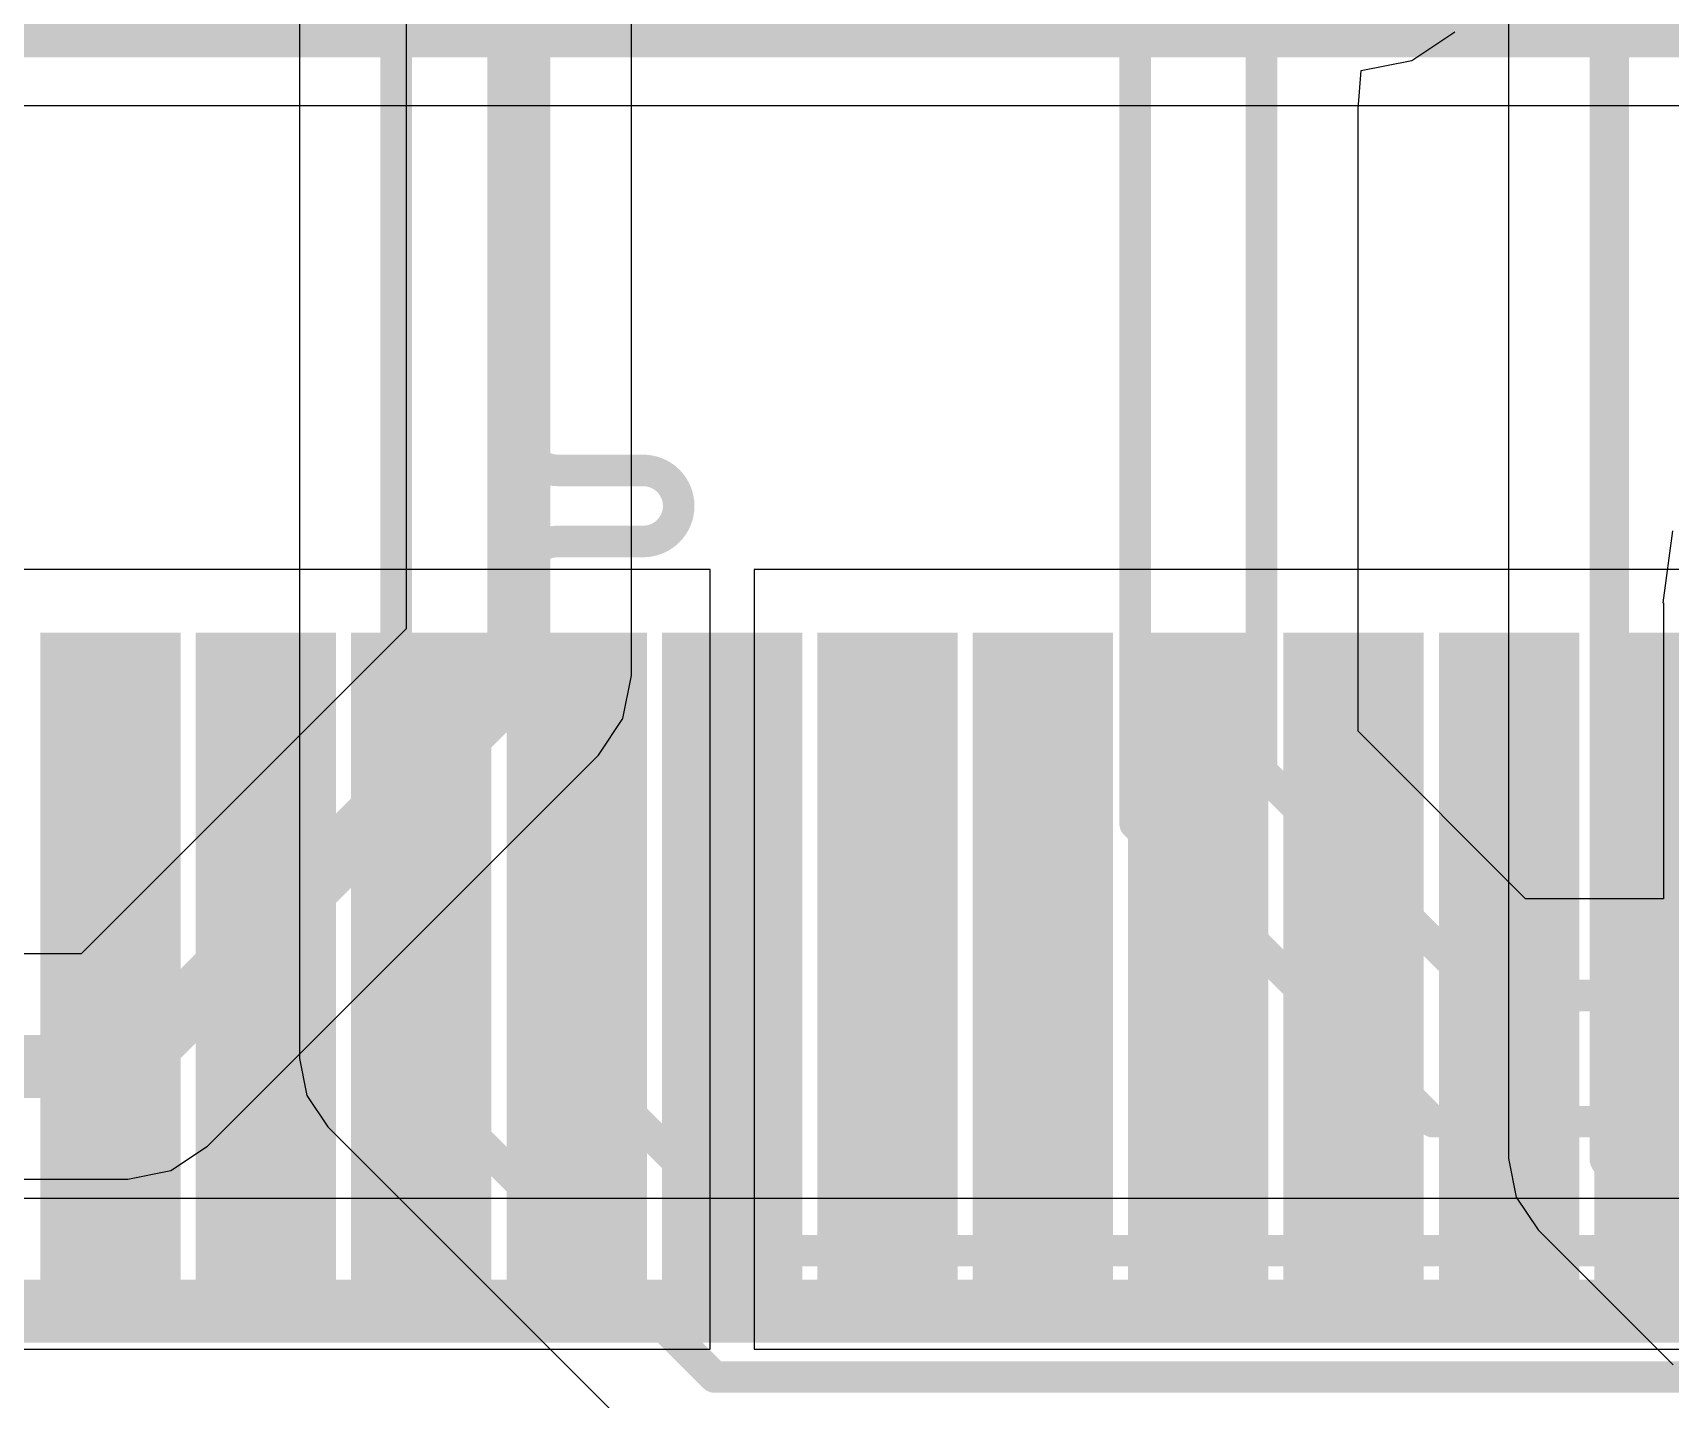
# Model space of a CAD drawing. Header units: inches. Extents: x 0 to 208, y 0 to 213.
# Drawn here: x 3.338 to 3.5454, y 2.7858 to 2.9589 of the extents above; entities that cross this region are included whole.
import ezdxf

# ---------------------------------------------------------------- set-up
doc = ezdxf.new("R2010")
doc.units = ezdxf.units.IN
doc.header["$MEASUREMENT"] = 0
for name, color, linetype in [('Bottom Layer', 5, 'Continuous'), ('L2_GND1', 16, 'Continuous'), ('L3_SIG1', 76, 'Continuous'), ('L5_GND2', 156, 'Continuous'), ('L6_SIG2', 130, 'Continuous'), ('L7_GND3', 216, 'Continuous'), ('Top Layer', 1, 'Continuous'), ('Top Paste', 8, 'Continuous'), ('Top Solder', 216, 'Continuous')]:
    doc.layers.add(name, color=color, linetype=linetype)

# ---------------------------------------------------------------- blocks, each defined once
blk = doc.blocks.new('AS0B826_S78B_7H_8')
at = {"layer": 'Top Layer'}
for points in [[(0.42618, 0.75319), (0.43996, 0.75319), (0.43996, 0.67445), (0.42618, 0.67445)], [(0.44587, 0.75319), (0.45965, 0.75319), (0.45965, 0.67445), (0.44587, 0.67445)], [(0.46555, 0.75319), (0.47933, 0.75319), (0.47933, 0.67445), (0.46555, 0.67445)], [(0.48524, 0.75319), (0.49902, 0.75319), (0.49902, 0.67445), (0.48524, 0.67445)], [(0.50492, 0.75319), (0.5187, 0.75319), (0.5187, 0.67445), (0.50492, 0.67445)], [(0.52461, 0.75319), (0.53839, 0.75319), (0.53839, 0.67445), (0.52461, 0.67445)], [(0.54429, 0.75319), (0.55807, 0.75319), (0.55807, 0.67445), (0.54429, 0.67445)], [(0.56398, 0.75319), (0.57776, 0.75319), (0.57776, 0.67445), (0.56398, 0.67445)], [(0.58366, 0.75319), (0.59744, 0.75319), (0.59744, 0.67445), (0.58366, 0.67445)], [(0.60335, 0.75319), (0.61713, 0.75319), (0.61713, 0.67445), (0.60335, 0.67445)], [(0.62303, 0.75319), (0.63681, 0.75319), (0.63681, 0.67445), (0.62303, 0.67445)]]:
    blk.add_hatch(color=1, dxfattribs=at).paths.add_polyline_path(points)
at = {"layer": 'Top Paste'}
for points in [[(0.42618, 0.75319), (0.43996, 0.75319), (0.43996, 0.67445), (0.42618, 0.67445)], [(0.44587, 0.75319), (0.45965, 0.75319), (0.45965, 0.67445), (0.44587, 0.67445)], [(0.46555, 0.75319), (0.47933, 0.75319), (0.47933, 0.67445), (0.46555, 0.67445)], [(0.48524, 0.75319), (0.49902, 0.75319), (0.49902, 0.67445), (0.48524, 0.67445)], [(0.50492, 0.75319), (0.5187, 0.75319), (0.5187, 0.67445), (0.50492, 0.67445)], [(0.52461, 0.75319), (0.53839, 0.75319), (0.53839, 0.67445), (0.52461, 0.67445)], [(0.54429, 0.75319), (0.55807, 0.75319), (0.55807, 0.67445), (0.54429, 0.67445)], [(0.56398, 0.75319), (0.57776, 0.75319), (0.57776, 0.67445), (0.56398, 0.67445)], [(0.58366, 0.75319), (0.59744, 0.75319), (0.59744, 0.67445), (0.58366, 0.67445)], [(0.60335, 0.75319), (0.61713, 0.75319), (0.61713, 0.67445), (0.60335, 0.67445)], [(0.62303, 0.75319), (0.63681, 0.75319), (0.63681, 0.67445), (0.62303, 0.67445)]]:
    blk.add_hatch(color=8, dxfattribs=at).paths.add_polyline_path(points)
at = {"layer": 'Top Solder'}
for points in [[(0.42418, 0.75519), (0.44196, 0.75519), (0.44196, 0.67245), (0.42418, 0.67245)], [(0.44387, 0.75519), (0.46165, 0.75519), (0.46165, 0.67245), (0.44387, 0.67245)], [(0.46355, 0.75519), (0.48133, 0.75519), (0.48133, 0.67245), (0.46355, 0.67245)], [(0.48324, 0.75519), (0.50102, 0.75519), (0.50102, 0.67245), (0.48324, 0.67245)], [(0.50292, 0.75519), (0.5207, 0.75519), (0.5207, 0.67245), (0.50292, 0.67245)], [(0.52261, 0.75519), (0.54039, 0.75519), (0.54039, 0.67245), (0.52261, 0.67245)], [(0.54229, 0.75519), (0.56007, 0.75519), (0.56007, 0.67245), (0.54229, 0.67245)], [(0.56198, 0.75519), (0.57976, 0.75519), (0.57976, 0.67245), (0.56198, 0.67245)], [(0.58166, 0.75519), (0.59944, 0.75519), (0.59944, 0.67245), (0.58166, 0.67245)], [(0.60135, 0.75519), (0.61913, 0.75519), (0.61913, 0.67245), (0.60135, 0.67245)], [(0.62103, 0.75519), (0.63881, 0.75519), (0.63881, 0.67245), (0.62103, 0.67245)]]:
    blk.add_hatch(color=216, dxfattribs=at).paths.add_polyline_path(points)

msp = doc.modelspace()

# ---------------------------------------------------------------- linework, layer by layer
at = {"layer": 'Bottom Layer'}
msp.add_lwpolyline([(2.58381, 2.95981, 0.008, 0.008, 0), (3.89081, 2.95981, 0.008, 0.008, 0)], format="xyseb", dxfattribs=at)
at = {"layer": 'L2_GND1'}
for p, q in [((3.37176, 2.99562), (3.37176, 2.85876)), ((3.51267, 2.95543), (3.51812, 2.95907)), ((3.50585, 2.9493), (3.50623, 2.95415)), ((3.50623, 2.95415), (3.51267, 2.95543)), ((3.50585, 2.87046), (3.50585, 2.9493)), ((3.54567, 2.89584), (3.54446, 2.88671)), ((3.54446, 2.88671), (3.54453, 2.88671)), ((3.54453, 2.88671), (3.54453, 2.84924)), ((3.52707, 2.84924), (3.50585, 2.87046)), ((3.37176, 2.85876), (3.37176, 2.829)), ((3.54453, 2.84924), (3.52707, 2.84924)), ((3.37176, 2.829), (3.3727, 2.82432)), ((3.3727, 2.82432), (3.37535, 2.82035)), ((3.37535, 2.82035), (3.41569, 2.78001))]:
    msp.add_line(p, q, dxfattribs=at)
for points in [[(3.4, 2.92719, 0.004, 0.004, 0), (3.4, 3.07285, 0.004, 0.004, 0)], [(3.47761, 2.85876, 0.004, 0.004, 0), (3.47761, 3.04585, 0.004, 0.004, 0)], [(3.384, 2.85876, 0.004, 0.004, 0), (3.384, 2.99562, 0.004, 0.004, 0)], [(3.49361, 2.95097, 0.004, 0.004, 0), (3.49361, 2.96197, 0.004, 0.004, 0)], [(3.49361, 2.86539, 0.004, 0.004, 0), (3.49361, 2.95097, 0.004, 0.004, 0)], [(3.4, 2.908, 0.004, 0.004, 0), (3.4, 2.92719, 0.004, 0.004, 0)], [(3.4045, 2.9035, 0.004, 0.004, -0.414214), (3.4, 2.908, 0.004, 0.004, 0)], [(3.4045, 2.9035, 0.004, 0.004, 0), (3.41529, 2.9035, 0.004, 0.004, 0)], [(3.41529, 2.9035, 0.004, 0.004, -1), (3.41529, 2.8945, 0.004, 0.004, 0)], [(3.4, 2.89, 0.004, 0.004, -0.414214), (3.4045, 2.8945, 0.004, 0.004, 0)], [(3.4045, 2.8945, 0.004, 0.004, 0), (3.41529, 2.8945, 0.004, 0.004, 0)], [(3.4, 2.879, 0.004, 0.004, 0), (3.4, 2.89, 0.004, 0.004, 0)], [(3.4, 2.83563, 0.004, 0.004, 0), (3.4, 2.879, 0.004, 0.004, 0)], [(3.49361, 2.86539, 0.004, 0.004, 0), (3.522, 2.837, 0.004, 0.004, 0)], [(3.384, 2.829, 0.004, 0.004, 0), (3.384, 2.85876, 0.004, 0.004, 0)], [(3.47761, 2.85876, 0.004, 0.004, 0), (3.51537, 2.821, 0.004, 0.004, 0)], [(3.522, 2.837, 0.004, 0.004, 0), (3.53977, 2.837, 0.004, 0.004, 0)], [(3.53977, 2.837, 0.004, 0.004, 0), (3.54977, 2.837, 0.004, 0.004, 0)], [(3.4, 2.83563, 0.004, 0.004, 0), (3.43097, 2.80466, 0.004, 0.004, 0)], [(3.384, 2.829, 0.004, 0.004, 0), (3.42434, 2.78866, 0.004, 0.004, 0)], [(3.51537, 2.821, 0.004, 0.004, 0), (3.53977, 2.821, 0.004, 0.004, 0)], [(3.53977, 2.821, 0.004, 0.004, 0), (3.54977, 2.821, 0.004, 0.004, 0)], [(3.43097, 2.80466, 0.004, 0.004, 0), (3.49937, 2.80466, 0.004, 0.004, 0)], [(3.49937, 2.80466, 0.004, 0.004, 0), (3.68479, 2.80466, 0.004, 0.004, 0)], [(3.42434, 2.78866, 0.004, 0.004, 0), (3.49937, 2.78866, 0.004, 0.004, 0)], [(3.49937, 2.78866, 0.004, 0.004, 0), (3.68479, 2.78866, 0.004, 0.004, 0)]]:
    msp.add_lwpolyline(points, format="xyseb", dxfattribs=at)
for points in [[(3.49261, 2.95097, 0.002, 0.002, 1), (3.49461, 2.95097, 0.002, 0.002, 1)], [(3.49261, 2.95097, 0.002, 0.002, 1), (3.49461, 2.95097, 0.002, 0.002, 1)], [(3.399, 2.92719, 0.002, 0.002, 1), (3.401, 2.92719, 0.002, 0.002, 1)], [(3.399, 2.92719, 0.002, 0.002, 1), (3.401, 2.92719, 0.002, 0.002, 1)], [(3.399, 2.908, 0.002, 0.002, 1), (3.401, 2.908, 0.002, 0.002, 1)], [(3.399, 2.908, 0.002, 0.002, 1), (3.401, 2.908, 0.002, 0.002, 1)], [(3.4035, 2.9035, 0.002, 0.002, 1), (3.4055, 2.9035, 0.002, 0.002, 1)], [(3.4035, 2.9035, 0.002, 0.002, 1), (3.4055, 2.9035, 0.002, 0.002, 1)], [(3.41429, 2.9035, 0.002, 0.002, 1), (3.41629, 2.9035, 0.002, 0.002, 1)], [(3.41429, 2.9035, 0.002, 0.002, 1), (3.41629, 2.9035, 0.002, 0.002, 1)], [(3.4035, 2.8945, 0.002, 0.002, 1), (3.4055, 2.8945, 0.002, 0.002, 1)], [(3.4035, 2.8945, 0.002, 0.002, 1), (3.4055, 2.8945, 0.002, 0.002, 1)], [(3.41429, 2.8945, 0.002, 0.002, 1), (3.41629, 2.8945, 0.002, 0.002, 1)], [(3.41429, 2.8945, 0.002, 0.002, 1), (3.41629, 2.8945, 0.002, 0.002, 1)], [(3.399, 2.89, 0.002, 0.002, 1), (3.401, 2.89, 0.002, 0.002, 1)], [(3.399, 2.89, 0.002, 0.002, 1), (3.401, 2.89, 0.002, 0.002, 1)], [(3.399, 2.879, 0.002, 0.002, 1), (3.401, 2.879, 0.002, 0.002, 1)], [(3.399, 2.879, 0.002, 0.002, 1), (3.401, 2.879, 0.002, 0.002, 1)], [(3.49261, 2.86539, 0.002, 0.002, 1), (3.49461, 2.86539, 0.002, 0.002, 1)], [(3.49261, 2.86539, 0.002, 0.002, 1), (3.49461, 2.86539, 0.002, 0.002, 1)], [(3.383, 2.85876, 0.002, 0.002, 1), (3.385, 2.85876, 0.002, 0.002, 1)], [(3.383, 2.85876, 0.002, 0.002, 1), (3.385, 2.85876, 0.002, 0.002, 1)], [(3.47661, 2.85876, 0.002, 0.002, 1), (3.47861, 2.85876, 0.002, 0.002, 1)], [(3.47661, 2.85876, 0.002, 0.002, 1), (3.47861, 2.85876, 0.002, 0.002, 1)], [(3.521, 2.837, 0.002, 0.002, 1), (3.523, 2.837, 0.002, 0.002, 1)], [(3.521, 2.837, 0.002, 0.002, 1), (3.523, 2.837, 0.002, 0.002, 1)], [(3.53877, 2.837, 0.002, 0.002, 1), (3.54077, 2.837, 0.002, 0.002, 1)], [(3.53877, 2.837, 0.002, 0.002, 1), (3.54077, 2.837, 0.002, 0.002, 1)], [(3.399, 2.83563, 0.002, 0.002, 1), (3.401, 2.83563, 0.002, 0.002, 1)], [(3.399, 2.83563, 0.002, 0.002, 1), (3.401, 2.83563, 0.002, 0.002, 1)], [(3.383, 2.829, 0.002, 0.002, 1), (3.385, 2.829, 0.002, 0.002, 1)], [(3.383, 2.829, 0.002, 0.002, 1), (3.385, 2.829, 0.002, 0.002, 1)], [(3.51437, 2.821, 0.002, 0.002, 1), (3.51637, 2.821, 0.002, 0.002, 1)], [(3.51437, 2.821, 0.002, 0.002, 1), (3.51637, 2.821, 0.002, 0.002, 1)], [(3.53877, 2.821, 0.002, 0.002, 1), (3.54077, 2.821, 0.002, 0.002, 1)], [(3.53877, 2.821, 0.002, 0.002, 1), (3.54077, 2.821, 0.002, 0.002, 1)], [(3.42997, 2.80466, 0.002, 0.002, 1), (3.43197, 2.80466, 0.002, 0.002, 1)], [(3.42997, 2.80466, 0.002, 0.002, 1), (3.43197, 2.80466, 0.002, 0.002, 1)], [(3.49837, 2.80466, 0.002, 0.002, 1), (3.50037, 2.80466, 0.002, 0.002, 1)], [(3.49837, 2.80466, 0.002, 0.002, 1), (3.50037, 2.80466, 0.002, 0.002, 1)], [(3.42334, 2.78866, 0.002, 0.002, 1), (3.42534, 2.78866, 0.002, 0.002, 1)], [(3.42334, 2.78866, 0.002, 0.002, 1), (3.42534, 2.78866, 0.002, 0.002, 1)], [(3.49837, 2.78866, 0.002, 0.002, 1), (3.50037, 2.78866, 0.002, 0.002, 1)], [(3.49837, 2.78866, 0.002, 0.002, 1), (3.50037, 2.78866, 0.002, 0.002, 1)]]:
    msp.add_lwpolyline(points, format="xyseb", close=True, dxfattribs=at)
at = {"layer": 'L3_SIG1'}
for p, q in [((3.38526, 3.40751), (3.38526, 2.88345)), ((3.41381, 2.87754), (3.41381, 2.97146)), ((3.38526, 2.88345), (3.34409, 2.84227)), ((3.41272, 2.87207), (3.41381, 2.87754)), ((3.41381, 2.87754), (3.41381, 2.87754)), ((3.40963, 2.86744), (3.41272, 2.87207)), ((3.36009, 2.81791), (3.40963, 2.86744)), ((3.40963, 2.86744), (3.40963, 2.86744)), ((3.34409, 2.84227), (3.2818, 2.84227)), ((3.35546, 2.81481), (3.36009, 2.81791)), ((2.99734, 2.81373), (3.35, 2.81373)), ((3.35, 2.81373), (3.35546, 2.81481)), ((3.35, 2.81373), (3.35, 2.81373))]:
    msp.add_line(p, q, dxfattribs=at)
for points in [[(3.39954, 2.87754, 0.008, 0.008, 0), (3.39954, 3.60554, 0.008, 0.008, 0)], [(3.35, 2.828, 0.008, 0.008, 0), (3.39954, 2.87754, 0.008, 0.008, 0)], [(2.99143, 2.828, 0.008, 0.008, 0), (3.35, 2.828, 0.008, 0.008, 0)]]:
    msp.add_lwpolyline(points, format="xyseb", dxfattribs=at)
for points in [[(3.39754, 2.87754, 0.004, 0.004, 1), (3.40154, 2.87754, 0.004, 0.004, 1)], [(3.39754, 2.87754, 0.004, 0.004, 1), (3.40154, 2.87754, 0.004, 0.004, 1)], [(3.348, 2.828, 0.004, 0.004, 1), (3.352, 2.828, 0.004, 0.004, 1)], [(3.348, 2.828, 0.004, 0.004, 1), (3.352, 2.828, 0.004, 0.004, 1)]]:
    msp.add_lwpolyline(points, format="xyseb", close=True, dxfattribs=at)
at = {"layer": 'L5_GND2'}
for p, q in [((3.52492, 3.00723), (3.52492, 2.81633)), ((3.52492, 2.81633), (3.52589, 2.81146)), ((3.52589, 2.81146), (3.52865, 2.80732)), ((3.52865, 2.80732), (3.54576, 2.79022))]:
    msp.add_line(p, q, dxfattribs=at)
for points in [[(3.53767, 2.81633, 0.005, 0.005, 0), (3.53767, 3.01676, 0.005, 0.005, 0)], [(3.53767, 2.81633, 0.005, 0.005, 0), (3.55477, 2.79923, 0.005, 0.005, 0)]]:
    msp.add_lwpolyline(points, format="xyseb", dxfattribs=at)
msp.add_lwpolyline([(3.53642, 2.81633, 0.0025, 0.0025, 1), (3.53892, 2.81633, 0.0025, 0.0025, 1)], format="xyseb", close=True, dxfattribs=at)
msp.add_lwpolyline([(3.53642, 2.81633, 0.0025, 0.0025, 1), (3.53892, 2.81633, 0.0025, 0.0025, 1)], format="xyseb", close=True, dxfattribs=at)
at = {"layer": 'L6_SIG2'}
msp.add_line((3.26791, 2.94973), (3.64463, 2.94973), dxfattribs=at)
at = {"layer": 'L7_GND3'}
msp.add_line((4.33938, 2.81127), (2.76991, 2.81127), dxfattribs=at)
msp.add_lwpolyline([(2.764, 2.797, 0.008, 0.008, 0), (4.33938, 2.797, 0.008, 0.008, 0)], format="xyseb", dxfattribs=at)
at = {"layer": 'Top Layer'}
for p, q in [((3.42376, 2.89094), (3.33517, 2.89094)), ((3.42376, 2.7922), (3.42376, 2.89094)), ((3.64029, 2.89094), (3.42935, 2.89094)), ((3.42935, 2.89094), (3.42935, 2.7922)), ((3.33092, 2.7922), (3.42376, 2.7922)), ((3.42935, 2.7922), (3.64029, 2.7922))]:
    msp.add_line(p, q, dxfattribs=at)

# ---------------------------------------------------------------- block references
msp.add_blockref('AS0B826_S78B_7H_8', (2.91474, 2.12776))

doc.saveas('drawing.dxf')
